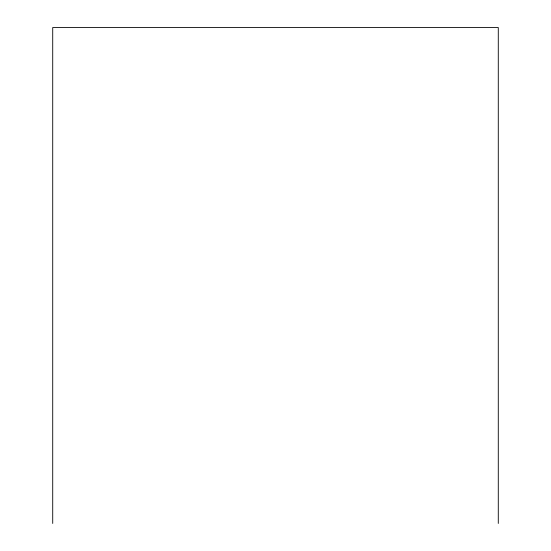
<?xml version="1.0" encoding="UTF-8"?>
<svg xmlns="http://www.w3.org/2000/svg" width="551" height="551" viewBox="0 0 551 551"><rect width="100%" height="100%" fill="white"/><g stroke="black" fill="none" stroke-linecap="round" stroke-linejoin="round"><path stroke-width="0.83" d="M498.283 523.45L498.283 27.55L52.717 27.55L52.717 523.45"/></g></svg>
